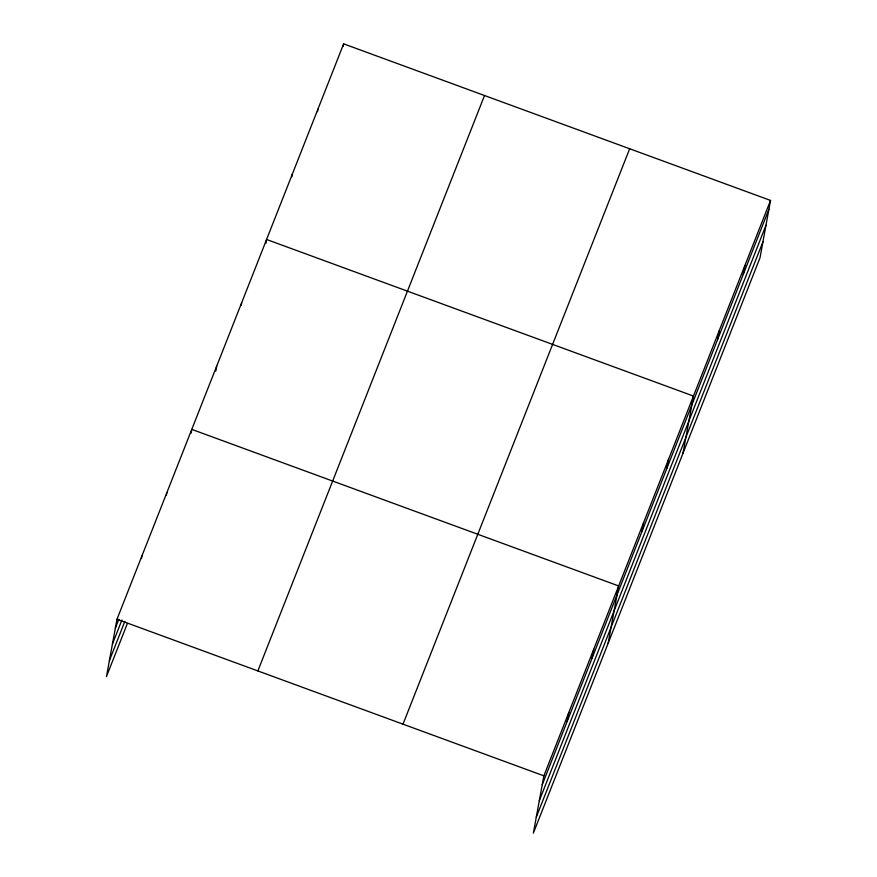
<?xml version="1.0" encoding="UTF-8"?>
<svg xmlns="http://www.w3.org/2000/svg" width="877" height="877" viewBox="0 0 877 877"><rect width="100%" height="100%" fill="white"/><g stroke="black" fill="none" stroke-linecap="round" stroke-linejoin="round"><path stroke-width="1.32" d="M770.532 200.427L543.872 775.838L533.348 833.15L760.019 257.739L770.532 200.427L343.652 43.85L116.981 619.261L106.468 676.573L127.406 623.404M141.449 558.496L141.921 555.963M166.389 495.198L166.849 492.666M191.087 433.172L191.778 429.379L618.669 585.946L608.156 643.269M215.786 371.146L216.718 366.082M241.186 305.317L241.646 302.784M265.884 243.291L266.586 239.487L693.477 396.064L682.953 453.376M291.8 176.814L292.271 174.271M317.496 111.598L317.956 109.066M343.181 46.382L343.652 43.85M567.178 721.409L568.8 712.541M592.107 658.112L593.74 649.243M641.975 531.517L643.608 522.648M666.915 468.23L668.537 459.362M717.529 339.717L719.162 330.848M743.225 274.501L744.847 265.632M115.358 628.129L118.844 619.261M112.42 644.113L121.892 620.061M109.395 660.589L124.852 621.344M257.86 670.927L484.521 95.516M403.003 724.161L629.664 148.75M542.249 784.696L768.91 209.296M539.311 800.69L765.972 225.279M536.285 817.167L762.957 241.756M116.981 619.261L543.872 775.838"/></g></svg>
